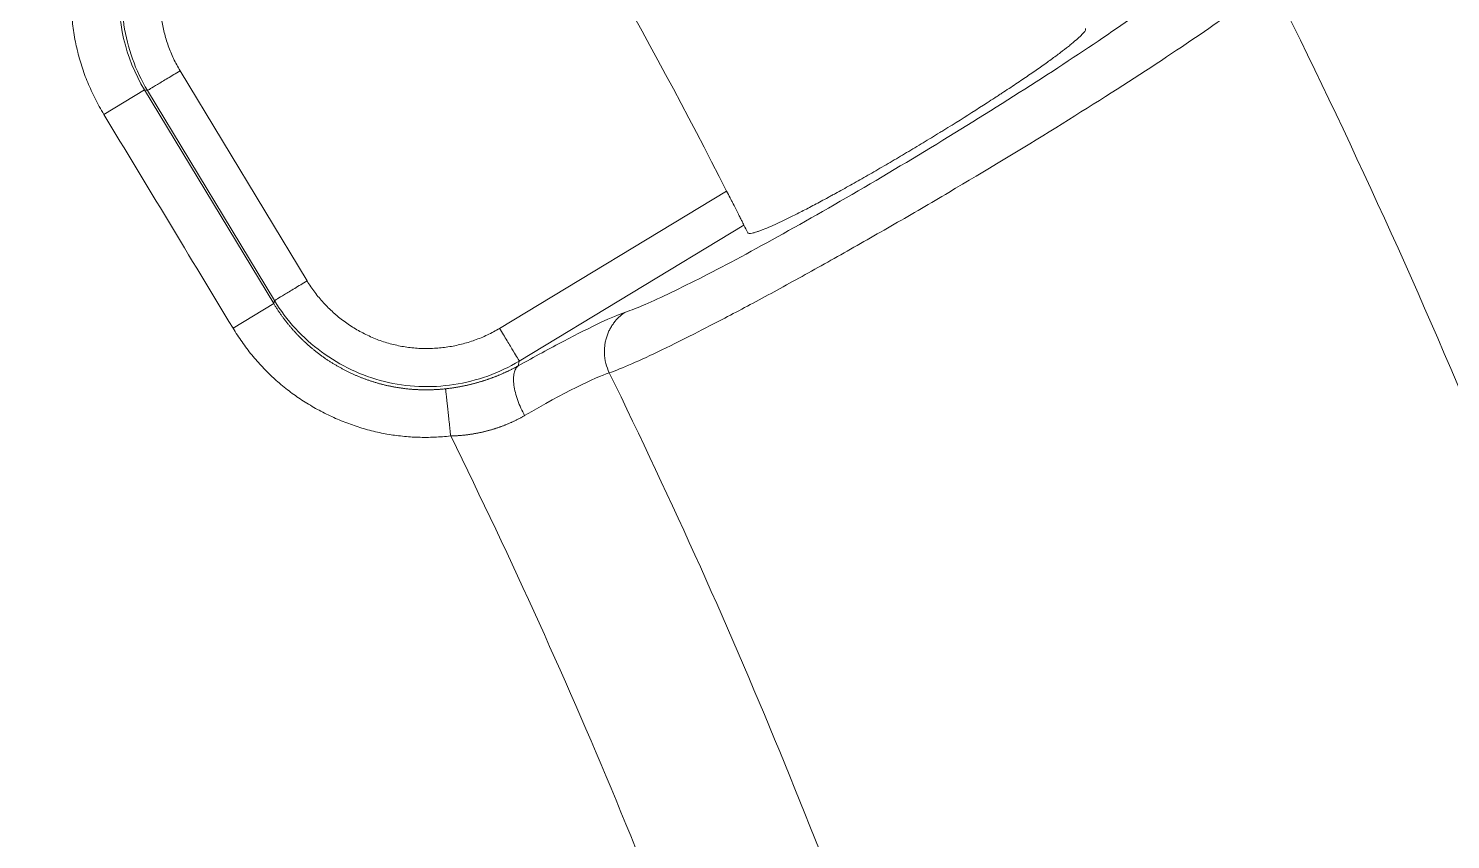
# Model space of a CAD drawing. Header units: millimetres. Extents: x 2746 to 4231, y 4731 to 5781.
# Drawn here: x 3476.76 to 3500.63, y 5327.59 to 5341.2 of the extents above; entities that cross this region are included whole.
import ezdxf

# ---------------------------------------------------------------- set-up
doc = ezdxf.new("R2010")
doc.units = ezdxf.units.MM
doc.layers.add('core', color=7, linetype='Continuous', lineweight=20)

msp = doc.modelspace()

# ---------------------------------------------------------------- linework, layer by layer
at = {"layer": 'core'}
for p, q in [((3479.308, 5340.486), (3481.438, 5336.962)), ((3478.711, 5340.167), (3478.028, 5339.755)), ((3478.711, 5340.167), (3480.879, 5336.581)), ((3478.76, 5340.155), (3478.711, 5340.167)), ((3480.891, 5336.63), (3478.76, 5340.155)), ((3484.669, 5336.165), (3488.48, 5338.469)), ((3488.771, 5337.896), (3485, 5335.617)), ((3480.196, 5336.169), (3480.879, 5336.581)), ((3480.879, 5336.581), (3480.891, 5336.63)), ((3485, 5335.617), (3484.98, 5335.534))]:
    msp.add_line(p, q, dxfattribs=at)
for centre, radius, start, end in [((3387.518, 5294.589), 201.12, 0, 180), ((3389.65, 5287.917), 111.008, 27.08959, 31.64745)]:
    msp.add_arc(centre, radius, start, end, dxfattribs=at)
for points, degree in [([(3590.597, 5294.589), (3590.597, 5297.912), (3590.433, 5304.557), (3589.7, 5314.502), (3588.479, 5324.399), (3586.774, 5334.223), (3584.59, 5343.953), (3581.93, 5353.563), (3578.802, 5363.031), (3575.213, 5372.335), (3571.173, 5381.451), (3566.689, 5390.358), (3561.774, 5399.034), (3556.439, 5407.458), (3550.698, 5415.611), (3544.563, 5423.472), (3538.05, 5431.023), (3531.174, 5438.245), (3523.952, 5445.12), (3516.401, 5451.634), (3508.54, 5457.769), (3500.388, 5463.51), (3491.963, 5468.845), (3483.287, 5473.76), (3474.38, 5478.243), (3465.264, 5482.284), (3455.961, 5485.873), (3446.492, 5489.001), (3436.882, 5491.66), (3427.153, 5493.845), (3417.328, 5495.55), (3407.431, 5496.771), (3397.487, 5497.504), (3387.518, 5497.749), (3377.549, 5497.504), (3367.605, 5496.771), (3357.708, 5495.55), (3347.883, 5493.845), (3338.154, 5491.66), (3328.544, 5489.001), (3319.075, 5485.873), (3309.772, 5482.284), (3300.656, 5478.243), (3291.749, 5473.76), (3283.073, 5468.845), (3274.648, 5463.51), (3266.496, 5457.769), (3258.635, 5451.634), (3251.084, 5445.12), (3243.862, 5438.245), (3236.986, 5431.023), (3230.473, 5423.472), (3224.338, 5415.611), (3218.596, 5407.458), (3213.262, 5399.034), (3208.347, 5390.358), (3203.863, 5381.451), (3199.822, 5372.335), (3196.234, 5363.031), (3193.106, 5353.563), (3190.446, 5343.953), (3188.261, 5334.223), (3186.557, 5324.399), (3185.336, 5314.502), (3184.603, 5304.557), (3184.439, 5297.912), (3184.439, 5294.589)], 3), ([(3478.028, 5339.755), (3477.401, 5340.798), (3477.581, 5343.204), (3478.357, 5344.139)], 2), ([(3478.711, 5340.167), (3478.055, 5341.249), (3478.161, 5342.66), (3478.969, 5343.629)], 3), ([(3486.781, 5336.437), (3486.968, 5336.5), (3487.481, 5336.721), (3488.67, 5337.329), (3490.164, 5338.161), (3491.806, 5339.128), (3493.422, 5340.131), (3494.847, 5341.064), (3495.938, 5341.834), (3496.379, 5342.189), (3496.527, 5342.327)], 3), ([(3478.028, 5339.755), (3478.751, 5338.559), (3479.473, 5337.364), (3480.196, 5336.169)], 3), ([(3488.834, 5337.77), (3488.813, 5337.812), (3488.792, 5337.854), (3488.771, 5337.896)], 3), ([(3484.98, 5335.534), (3485.261, 5335.692), (3485.77, 5335.969), (3486.4, 5336.285), (3486.675, 5336.4), (3486.781, 5336.437)], 3), ([(3483.849, 5334.36), (3482.749, 5334.241), (3480.773, 5335.218), (3480.196, 5336.169)], 2), ([(3485.09, 5334.703), (3485.745, 5335.083), (3486.264, 5335.344), (3486.51, 5335.418)], 3)]:
    msp.add_open_spline(points, degree=degree, dxfattribs=at)
for points, knots in [([(3565.779, 5275.908), (3566.206, 5281.469), (3566.361, 5287.054), (3566.132, 5298.201), (3565.75, 5303.764), (3564.778, 5312.038), (3564.194, 5316.158), (3563.464, 5320.243), (3562.945, 5322.958), (3562.67, 5324.311), (3561.215, 5331.05), (3559.799, 5336.366), (3557.298, 5344.241), (3556.401, 5346.849), (3554.482, 5352.031), (3553.459, 5354.605), (3550.199, 5362.271), (3547.772, 5367.307), (3539.799, 5382.02), (3527.322, 5400.59), (3511.567, 5416.526), (3494.467, 5430.879), (3485.243, 5437.262), (3470.688, 5445.467), (3465.718, 5447.973), (3459.36, 5450.817), (3458.081, 5451.372), (3455.51, 5452.452), (3451.634, 5454.028), (3447.71, 5455.47), (3443.765, 5456.819), (3442.447, 5457.253), (3439.804, 5458.09), (3435.831, 5459.299), (3426.498, 5461.796), (3418.394, 5463.383), (3412.948, 5464.2)], [0, 0, 0, 0, 0.0625, 0.0625, 0.125, 0.125, 0.15625, 0.171875, 0.171875, 0.1875, 0.1875, 0.25, 0.25, 0.28125, 0.28125, 0.3125, 0.3125, 0.375, 0.375, 0.5, 0.625, 0.625, 0.75, 0.75, 0.8125, 0.8125, 0.828125, 0.828125, 0.84375, 0.875, 0.875, 0.890625, 0.890625, 0.90625, 0.9375, 1, 1, 1, 1]), ([(3562.999, 5277.017), (3563.388, 5282.451), (3563.512, 5287.907), (3563.239, 5298.8), (3562.841, 5304.237), (3561.857, 5312.329), (3561.269, 5316.36), (3560.539, 5320.358), (3560.021, 5323.016), (3559.747, 5324.34), (3558.877, 5328.3), (3558.236, 5330.922), (3556.83, 5336.133), (3556.064, 5338.722), (3551.928, 5351.591), (3547.626, 5361.634), (3537.218, 5380.739), (3518.9, 5407.925), (3493.524, 5429.245), (3465.186, 5445.327), (3455.246, 5449.814), (3434.725, 5456.938), (3424.144, 5459.576), (3413.417, 5461.241)], [0, 0, 0, 0, 0.0625, 0.0625, 0.125, 0.125, 0.15625, 0.171875, 0.171875, 0.1875, 0.1875, 0.21875, 0.21875, 0.25, 0.25, 0.375, 0.375, 0.5, 0.75, 0.75, 0.875, 0.875, 1, 1, 1, 1]), ([(3412.145, 5448.412), (3431.589, 5445.31), (3470.089, 5431.98), (3509.295, 5399.176), (3532.153, 5365.169), (3542.148, 5341.611), (3547.311, 5322.086), (3550.522, 5302.519), (3550.852, 5287.668), (3550.168, 5278.016)], [0, 0, 0, 0, 0.244867, 0.498697, 0.625611, 0.752526, 0.815983, 0.879441, 1, 1, 1, 1]), ([(3411.429, 5445.635), (3415.87, 5444.935), (3425.171, 5443.077), (3444.09, 5437.556), (3462.186, 5429.444), (3479.142, 5418.872), (3495.187, 5406.648), (3512.923, 5388.699), (3526.996, 5367.673), (3535.648, 5349.62), (3540.781, 5335.643), (3544.582, 5321.187), (3547.721, 5301.727), (3547.989, 5287.324), (3547.295, 5277.869)], [0, 0, 0, 0, 0.057252, 0.120502, 0.247002, 0.310252, 0.373502, 0.500001, 0.626501, 0.689751, 0.753001, 0.816251, 0.879501, 1, 1, 1, 1]), ([(3286.466, 5339.468), (3291.423, 5347.209), (3300.162, 5357.974), (3314.498, 5370.424), (3326.444, 5378.473), (3339.221, 5385.007), (3352.953, 5390.01), (3367.132, 5393.238), (3381.622, 5394.649), (3395.939, 5394.238), (3410.325, 5391.981), (3424.201, 5387.903), (3437.323, 5382.115), (3449.822, 5374.515), (3460.974, 5365.476), (3470.595, 5355.318), (3476.033, 5347.803), (3478.357, 5344.139)], [0, 0, 0, 0, 0.120503, 0.183754, 0.247005, 0.310255, 0.373506, 0.436756, 0.500007, 0.563258, 0.626508, 0.689759, 0.75301, 0.81626, 0.879511, 0.942762, 1, 1, 1, 1]), ([(3479.773, 5344.265), (3479.437, 5344.061), (3478.999, 5343.654), (3478.596, 5342.979), (3478.397, 5342.424), (3478.315, 5341.84), (3478.358, 5341.056), (3478.558, 5340.492), (3478.76, 5340.155)], [0, 0, 0, 0, 0.25, 0.375, 0.5, 0.625, 0.75, 1, 1, 1, 1]), ([(3480.495, 5208.152), (3482.628, 5210.339), (3484.672, 5212.613), (3488.57, 5217.318), (3490.423, 5219.751), (3493.05, 5223.506), (3493.901, 5224.776), (3495.549, 5227.348), (3497.144, 5229.954), (3498.635, 5232.621), (3500.072, 5235.317), (3500.764, 5236.679), (3502.758, 5240.803), (3503.98, 5243.605), (3506.196, 5249.298), (3507.191, 5252.188), (3508.951, 5258.038), (3509.716, 5260.998), (3511.013, 5266.967), (3511.545, 5269.976), (3512.373, 5276.028), (3512.67, 5279.07), (3513.027, 5285.167), (3513.087, 5288.222), (3512.973, 5294.329), (3512.8, 5297.379), (3512.366, 5301.939), (3512.192, 5303.456), (3511.788, 5306.482), (3511.556, 5307.992), (3510.776, 5312.505), (3510.142, 5315.494), (3508.649, 5321.416), (3507.79, 5324.348), (3505.854, 5330.14), (3504.778, 5332.999), (3502.415, 5338.629), (3501.129, 5341.4), (3499.74, 5344.119)], [0, 0, 0, 0, 0.0625, 0.0625, 0.125, 0.125, 0.15625, 0.15625, 0.1875, 0.21875, 0.21875, 0.25, 0.25, 0.3125, 0.3125, 0.375, 0.375, 0.4375, 0.4375, 0.5, 0.5, 0.5625, 0.5625, 0.625, 0.625, 0.6875, 0.6875, 0.71875, 0.71875, 0.75, 0.75, 0.8125, 0.8125, 0.875, 0.875, 0.9375, 0.9375, 1, 1, 1, 1]), ([(3480.105, 5343.717), (3480.039, 5343.677), (3479.975, 5343.633), (3479.852, 5343.541), (3479.734, 5343.443), (3479.626, 5343.334), (3479.562, 5343.262), (3479.549, 5343.248), (3479.524, 5343.218), (3479.511, 5343.203), (3479.475, 5343.158), (3479.451, 5343.128), (3479.382, 5343.035), (3479.297, 5342.907), (3479.225, 5342.772), (3479.176, 5342.668), (3479.16, 5342.632), (3479.13, 5342.561), (3479.116, 5342.525), (3479.077, 5342.415), (3479.033, 5342.268), (3478.989, 5342.043), (3478.975, 5341.89), (3478.97, 5341.774), (3478.97, 5341.735), (3478.97, 5341.658), (3478.971, 5341.619), (3478.978, 5341.504), (3478.994, 5341.351), (3479.024, 5341.201), (3479.052, 5341.089), (3479.062, 5341.052), (3479.085, 5340.977), (3479.097, 5340.941), (3479.136, 5340.831), (3479.195, 5340.689), (3479.268, 5340.553), (3479.308, 5340.486)], [0, 0, 0, 0, 0.0625, 0.0625, 0.125, 0.1875, 0.1875, 0.203125, 0.203125, 0.21875, 0.21875, 0.25, 0.25, 0.3125, 0.375, 0.375, 0.40625, 0.40625, 0.4375, 0.4375, 0.5, 0.5625, 0.625, 0.625, 0.65625, 0.65625, 0.6875, 0.6875, 0.75, 0.8125, 0.8125, 0.84375, 0.84375, 0.875, 0.875, 0.9375, 1, 1, 1, 1]), ([(3479.11, 5210.833), (3481.15, 5212.961), (3483.589, 5215.719), (3485.879, 5218.585), (3486.783, 5219.74), (3487.229, 5220.321), (3488.548, 5222.078), (3491.113, 5225.641), (3493.46, 5229.352), (3495.297, 5232.526), (3495.658, 5233.165), (3496.369, 5234.45), (3497.417, 5236.391), (3499.734, 5240.997), (3501.491, 5245.066), (3503.615, 5250.57), (3506.473, 5258.947), (3508.65, 5269.052), (3509.506, 5276.361), (3509.792, 5279.29), (3509.906, 5280.757), (3510.166, 5285.162), (3510.35, 5293.993), (3509.532, 5302.803), (3508.307, 5310.051), (3508.035, 5311.496), (3507.436, 5314.374), (3506.457, 5318.673), (3503.614, 5328.565), (3500.249, 5336.735), (3497.62, 5341.985)], [0, 0, 0, 0, 0.0625, 0.078125, 0.078125, 0.09375, 0.09375, 0.125, 0.1875, 0.1875, 0.203125, 0.203125, 0.21875, 0.25, 0.3125, 0.3125, 0.375, 0.5, 0.53125, 0.53125, 0.5625, 0.5625, 0.625, 0.75, 0.75, 0.78125, 0.78125, 0.8125, 0.875, 1, 1, 1, 1]), ([(3486.51, 5335.418), (3486.719, 5335.493), (3487.168, 5335.69), (3487.994, 5336.1), (3488.718, 5336.477), (3489.526, 5336.914), (3490.388, 5337.394), (3491.288, 5337.907), (3492.515, 5338.624), (3494.036, 5339.544), (3495.117, 5340.229), (3496.078, 5340.858), (3496.919, 5341.429), (3497.45, 5341.836), (3497.62, 5341.985)], [0, 0, 0, 0, 0.125, 0.1875, 0.25, 0.3125, 0.375, 0.4375, 0.5, 0.625, 0.75, 0.75, 0.875, 1, 1, 1, 1]), ([(3488.834, 5337.77), (3488.838, 5337.763), (3488.845, 5337.759), (3488.869, 5337.756), (3488.886, 5337.757), (3488.929, 5337.766), (3488.956, 5337.773), (3488.994, 5337.786), (3489.002, 5337.789), (3489.018, 5337.795), (3489.027, 5337.798), (3489.053, 5337.807), (3489.072, 5337.814), (3489.13, 5337.837), (3489.173, 5337.855), (3489.266, 5337.896), (3489.316, 5337.919), (3489.397, 5337.957), (3489.426, 5337.97), (3489.469, 5337.991), (3489.484, 5337.998), (3489.514, 5338.013), (3489.53, 5338.021), (3489.607, 5338.059), (3489.673, 5338.092), (3489.809, 5338.162), (3489.88, 5338.199), (3490.027, 5338.277), (3490.104, 5338.318), (3490.203, 5338.372), (3490.223, 5338.383), (3490.264, 5338.405), (3490.284, 5338.416), (3490.346, 5338.45), (3490.387, 5338.473), (3490.513, 5338.542), (3490.598, 5338.59), (3490.772, 5338.688), (3490.86, 5338.739), (3490.995, 5338.816), (3491.04, 5338.843), (3491.132, 5338.896), (3491.178, 5338.923), (3491.316, 5339.004), (3491.408, 5339.058), (3491.593, 5339.168), (3491.685, 5339.223), (3491.87, 5339.335), (3491.963, 5339.392), (3492.078, 5339.463), (3492.102, 5339.477), (3492.148, 5339.505), (3492.217, 5339.548), (3492.285, 5339.59), (3492.51, 5339.73), (3492.684, 5339.841), (3492.895, 5339.977), (3492.936, 5340.004), (3492.999, 5340.044), (3493.019, 5340.058), (3493.06, 5340.084), (3493.08, 5340.098), (3493.18, 5340.163), (3493.258, 5340.215), (3493.407, 5340.315), (3493.479, 5340.363), (3493.617, 5340.458), (3493.683, 5340.504), (3493.779, 5340.571), (3493.81, 5340.593), (3493.869, 5340.635), (3493.898, 5340.656), (3493.982, 5340.717), (3494.034, 5340.756), (3494.13, 5340.828), (3494.175, 5340.863), (3494.236, 5340.911), (3494.255, 5340.927), (3494.292, 5340.957), (3494.309, 5340.972), (3494.358, 5341.013), (3494.386, 5341.039), (3494.434, 5341.084), (3494.454, 5341.105), (3494.476, 5341.132), (3494.483, 5341.14), (3494.493, 5341.155), (3494.497, 5341.162), (3494.505, 5341.18), (3494.506, 5341.189), (3494.502, 5341.196)], [0, 0, 0, 0, 0.03125, 0.03125, 0.0625, 0.0625, 0.09375, 0.09375, 0.101562, 0.101562, 0.109375, 0.109375, 0.125, 0.125, 0.15625, 0.15625, 0.1875, 0.1875, 0.203125, 0.203125, 0.210937, 0.210937, 0.21875, 0.21875, 0.25, 0.25, 0.28125, 0.28125, 0.3125, 0.3125, 0.320312, 0.320312, 0.328125, 0.328125, 0.34375, 0.34375, 0.375, 0.375, 0.40625, 0.40625, 0.421875, 0.421875, 0.4375, 0.4375, 0.46875, 0.46875, 0.5, 0.5, 0.53125, 0.53125, 0.539062, 0.539062, 0.546875, 0.5625, 0.5625, 0.625, 0.625, 0.640625, 0.640625, 0.648437, 0.648437, 0.65625, 0.65625, 0.6875, 0.6875, 0.71875, 0.71875, 0.75, 0.75, 0.765625, 0.765625, 0.78125, 0.78125, 0.8125, 0.8125, 0.84375, 0.84375, 0.859375, 0.859375, 0.875, 0.875, 0.90625, 0.90625, 0.9375, 0.9375, 0.953125, 0.953125, 0.96875, 0.96875, 1, 1, 1, 1]), ([(3479.308, 5340.486), (3479.235, 5340.442), (3479.165, 5340.4), (3479.036, 5340.322), (3478.978, 5340.287), (3478.88, 5340.228), (3478.84, 5340.203), (3478.783, 5340.169), (3478.766, 5340.158), (3478.76, 5340.155)], [0, 0, 0, 0, 0.25, 0.25, 0.5, 0.5, 0.75, 0.75, 1, 1, 1, 1]), ([(3488.771, 5337.896), (3488.769, 5337.899), (3488.763, 5337.911), (3488.751, 5337.935), (3488.74, 5337.957), (3488.736, 5337.966), (3488.727, 5337.984), (3488.722, 5337.993), (3488.706, 5338.024), (3488.695, 5338.047), (3488.678, 5338.079), (3488.675, 5338.086), (3488.668, 5338.099), (3488.658, 5338.12), (3488.647, 5338.142), (3488.624, 5338.186), (3488.608, 5338.218), (3488.582, 5338.269), (3488.573, 5338.286), (3488.555, 5338.321), (3488.546, 5338.339), (3488.519, 5338.393), (3488.5, 5338.43), (3488.48, 5338.469)], [0, 0, 0, 0, 0.125, 0.25, 0.25, 0.3125, 0.3125, 0.375, 0.375, 0.5, 0.5, 0.53125, 0.53125, 0.5625, 0.625, 0.625, 0.75, 0.75, 0.8125, 0.8125, 0.875, 0.875, 1, 1, 1, 1]), ([(3480.891, 5336.63), (3480.896, 5336.634), (3480.913, 5336.644), (3480.971, 5336.679), (3481.011, 5336.703), (3481.109, 5336.762), (3481.167, 5336.797), (3481.295, 5336.875), (3481.366, 5336.918), (3481.439, 5336.962)], [0, 0, 0, 0, 0.25, 0.25, 0.5, 0.5, 0.75, 0.75, 1, 1, 1, 1]), ([(3481.439, 5336.962), (3481.479, 5336.895), (3481.522, 5336.832), (3481.614, 5336.709), (3481.712, 5336.591), (3481.822, 5336.483), (3481.893, 5336.419), (3481.908, 5336.406), (3481.937, 5336.381), (3481.952, 5336.368), (3481.997, 5336.331), (3482.028, 5336.308), (3482.121, 5336.239), (3482.249, 5336.154), (3482.384, 5336.082), (3482.488, 5336.033), (3482.523, 5336.017), (3482.595, 5335.987), (3482.631, 5335.973), (3482.74, 5335.934), (3482.887, 5335.89), (3483.113, 5335.846), (3483.266, 5335.832), (3483.382, 5335.827), (3483.42, 5335.827), (3483.498, 5335.827), (3483.536, 5335.828), (3483.652, 5335.835), (3483.804, 5335.85), (3483.955, 5335.881), (3484.067, 5335.909), (3484.104, 5335.919), (3484.178, 5335.942), (3484.215, 5335.954), (3484.324, 5335.993), (3484.467, 5336.052), (3484.603, 5336.125), (3484.669, 5336.165)], [0, 0, 0, 0, 0.0625, 0.0625, 0.125, 0.1875, 0.1875, 0.203125, 0.203125, 0.21875, 0.21875, 0.25, 0.25, 0.3125, 0.375, 0.375, 0.40625, 0.40625, 0.4375, 0.4375, 0.5, 0.5625, 0.625, 0.625, 0.65625, 0.65625, 0.6875, 0.6875, 0.75, 0.8125, 0.8125, 0.84375, 0.84375, 0.875, 0.875, 0.9375, 1, 1, 1, 1]), ([(3480.879, 5336.581), (3480.883, 5336.574), (3480.892, 5336.559), (3480.906, 5336.536), (3480.92, 5336.514), (3480.935, 5336.492), (3480.949, 5336.47), (3480.964, 5336.448), (3480.979, 5336.426), (3480.994, 5336.405), (3481.009, 5336.383), (3481.024, 5336.362), (3481.04, 5336.341), (3481.056, 5336.32), (3481.072, 5336.299), (3481.088, 5336.278), (3481.104, 5336.258), (3481.12, 5336.237), (3481.137, 5336.217), (3481.154, 5336.197), (3481.171, 5336.177), (3481.188, 5336.157), (3481.205, 5336.137), (3481.223, 5336.118), (3481.24, 5336.099), (3481.258, 5336.079), (3481.276, 5336.06), (3481.294, 5336.042), (3481.312, 5336.023), (3481.331, 5336.004), (3481.349, 5335.986), (3481.368, 5335.968), (3481.387, 5335.95), (3481.406, 5335.932), (3481.425, 5335.914), (3481.444, 5335.897), (3481.464, 5335.88), (3481.483, 5335.862), (3481.503, 5335.845), (3481.523, 5335.829), (3481.543, 5335.812), (3481.563, 5335.796), (3481.583, 5335.779), (3481.604, 5335.763), (3481.624, 5335.748), (3481.645, 5335.732), (3481.666, 5335.716), (3481.687, 5335.701), (3481.708, 5335.686), (3481.729, 5335.671), (3481.75, 5335.656), (3481.772, 5335.642), (3481.793, 5335.627), (3481.815, 5335.613), (3481.837, 5335.599), (3481.859, 5335.585), (3481.881, 5335.572), (3481.903, 5335.559), (3481.925, 5335.545), (3481.947, 5335.532), (3481.97, 5335.52), (3481.992, 5335.507), (3482.015, 5335.495), (3482.037, 5335.482), (3482.06, 5335.47), (3482.083, 5335.459), (3482.106, 5335.447), (3482.129, 5335.436), (3482.152, 5335.424), (3482.176, 5335.413), (3482.199, 5335.403), (3482.222, 5335.392), (3482.246, 5335.382), (3482.27, 5335.372), (3482.293, 5335.362), (3482.317, 5335.352), (3482.341, 5335.342), (3482.365, 5335.333), (3482.389, 5335.324), (3482.413, 5335.315), (3482.437, 5335.306), (3482.461, 5335.298), (3482.485, 5335.289), (3482.509, 5335.281), (3482.534, 5335.274), (3482.558, 5335.266), (3482.583, 5335.258), (3482.607, 5335.251), (3482.632, 5335.244), (3482.656, 5335.237), (3482.681, 5335.231), (3482.706, 5335.225), (3482.731, 5335.218), (3482.755, 5335.212), (3482.78, 5335.207), (3482.805, 5335.201), (3482.83, 5335.196), (3482.855, 5335.191), (3482.88, 5335.186), (3482.905, 5335.181), (3482.93, 5335.177), (3482.955, 5335.173), (3482.98, 5335.169), (3483.006, 5335.165), (3483.031, 5335.161), (3483.056, 5335.158), (3483.081, 5335.155), (3483.106, 5335.152), (3483.132, 5335.149), (3483.157, 5335.147), (3483.182, 5335.145), (3483.208, 5335.142), (3483.233, 5335.141), (3483.258, 5335.139), (3483.283, 5335.138), (3483.309, 5335.136), (3483.334, 5335.135), (3483.359, 5335.135), (3483.385, 5335.134), (3483.41, 5335.134), (3483.435, 5335.134), (3483.461, 5335.134), (3483.486, 5335.134), (3483.511, 5335.135), (3483.536, 5335.135), (3483.562, 5335.136), (3483.587, 5335.138), (3483.612, 5335.139), (3483.637, 5335.14), (3483.662, 5335.142), (3483.688, 5335.144), (3483.713, 5335.147), (3483.738, 5335.149), (3483.754, 5335.151), (3483.763, 5335.152)], [0, 0, 0, 0, 0.007761, 0.015519, 0.023274, 0.031025, 0.038774, 0.046519, 0.054261, 0.062, 0.069736, 0.077469, 0.085199, 0.092925, 0.100649, 0.108369, 0.116087, 0.123801, 0.131513, 0.139221, 0.146926, 0.154629, 0.162328, 0.170024, 0.177717, 0.185408, 0.193095, 0.200779, 0.20846, 0.216139, 0.223814, 0.231487, 0.239156, 0.246823, 0.254486, 0.262147, 0.269805, 0.27746, 0.285112, 0.292761, 0.300407, 0.30805, 0.315691, 0.323329, 0.330963, 0.338595, 0.346225, 0.353851, 0.361474, 0.369095, 0.376713, 0.384328, 0.39194, 0.39955, 0.407156, 0.41476, 0.422361, 0.42996, 0.437556, 0.445149, 0.452739, 0.460326, 0.467911, 0.475493, 0.483073, 0.490649, 0.498224, 0.505795, 0.513364, 0.52093, 0.528493, 0.536054, 0.543612, 0.551168, 0.55872, 0.566271, 0.573818, 0.581363, 0.588906, 0.596446, 0.603983, 0.611518, 0.61905, 0.62658, 0.634107, 0.641632, 0.649154, 0.656674, 0.664191, 0.671705, 0.679217, 0.686727, 0.694234, 0.701739, 0.709241, 0.716741, 0.724238, 0.731733, 0.739226, 0.746716, 0.754204, 0.761689, 0.769172, 0.776652, 0.78413, 0.791606, 0.79908, 0.806551, 0.814019, 0.821486, 0.82895, 0.836412, 0.843871, 0.851328, 0.858783, 0.866235, 0.873686, 0.881134, 0.888579, 0.896023, 0.903464, 0.910903, 0.91834, 0.925775, 0.933207, 0.940637, 0.948065, 0.955491, 0.962914, 0.970336, 0.977755, 0.985172, 0.992587, 1, 1, 1, 1]), ([(3480.891, 5336.63), (3481.095, 5336.294), (3481.502, 5335.856), (3482.176, 5335.453), (3482.731, 5335.254), (3483.315, 5335.172), (3484.1, 5335.215), (3484.664, 5335.414), (3485, 5335.617)], [0, 0, 0, 0, 0.25, 0.375, 0.5, 0.625, 0.75, 1, 1, 1, 1]), ([(3484.669, 5336.165), (3484.713, 5336.092), (3484.756, 5336.022), (3484.833, 5335.893), (3484.869, 5335.835), (3484.928, 5335.737), (3484.952, 5335.697), (3484.987, 5335.64), (3484.997, 5335.623), (3485, 5335.617)], [0, 0, 0, 0, 0.25, 0.25, 0.5, 0.5, 0.75, 0.75, 1, 1, 1, 1]), ([(3486.51, 5335.418), (3486.487, 5335.467), (3486.467, 5335.521), (3486.439, 5335.634), (3486.431, 5335.693), (3486.429, 5335.754)], [0, 0, 0, 0, 0.5, 0.5, 1, 1, 1, 1]), ([(3483.763, 5335.152), (3483.771, 5335.153), (3483.786, 5335.154), (3483.809, 5335.157), (3483.832, 5335.16), (3483.855, 5335.163), (3483.878, 5335.166), (3483.901, 5335.17), (3483.924, 5335.173), (3483.946, 5335.177), (3483.969, 5335.181), (3483.991, 5335.185), (3484.014, 5335.189), (3484.036, 5335.194), (3484.059, 5335.198), (3484.081, 5335.203), (3484.103, 5335.207), (3484.126, 5335.212), (3484.148, 5335.217), (3484.17, 5335.222), (3484.192, 5335.228), (3484.214, 5335.233), (3484.235, 5335.239), (3484.257, 5335.245), (3484.279, 5335.25), (3484.3, 5335.256), (3484.322, 5335.263), (3484.343, 5335.269), (3484.365, 5335.275), (3484.386, 5335.282), (3484.407, 5335.288), (3484.428, 5335.295), (3484.449, 5335.302), (3484.47, 5335.309), (3484.491, 5335.316), (3484.512, 5335.324), (3484.532, 5335.331), (3484.553, 5335.339), (3484.573, 5335.346), (3484.594, 5335.354), (3484.614, 5335.362), (3484.634, 5335.37), (3484.654, 5335.378), (3484.674, 5335.387), (3484.694, 5335.395), (3484.714, 5335.404), (3484.733, 5335.412), (3484.753, 5335.421), (3484.772, 5335.43), (3484.792, 5335.439), (3484.811, 5335.448), (3484.83, 5335.457), (3484.849, 5335.466), (3484.868, 5335.476), (3484.887, 5335.485), (3484.906, 5335.495), (3484.924, 5335.504), (3484.943, 5335.514), (3484.961, 5335.524), (3484.974, 5335.531), (3484.98, 5335.534)], [0, 0, 0, 0, 0.017327, 0.034627, 0.0519, 0.069149, 0.086374, 0.103577, 0.120758, 0.13792, 0.155064, 0.17219, 0.189301, 0.206397, 0.22348, 0.240551, 0.257611, 0.274663, 0.291706, 0.308743, 0.325774, 0.342802, 0.359827, 0.376851, 0.393875, 0.410901, 0.427929, 0.444962, 0.461999, 0.479044, 0.496097, 0.513159, 0.530232, 0.547317, 0.564415, 0.581528, 0.598657, 0.615804, 0.632969, 0.650154, 0.66736, 0.684589, 0.701842, 0.719119, 0.736424, 0.753755, 0.771116, 0.788507, 0.805929, 0.823384, 0.840873, 0.858397, 0.875958, 0.893556, 0.911193, 0.928869, 0.946587, 0.964348, 0.982151, 1, 1, 1, 1]), ([(3485.09, 5334.703), (3485.069, 5334.742), (3485.048, 5334.783), (3485.009, 5334.868), (3484.991, 5334.912), (3484.959, 5335), (3484.946, 5335.044), (3484.924, 5335.13), (3484.915, 5335.172), (3484.905, 5335.251), (3484.903, 5335.289), (3484.904, 5335.358), (3484.908, 5335.389), (3484.921, 5335.443), (3484.93, 5335.467), (3484.952, 5335.506), (3484.965, 5335.522), (3484.98, 5335.534)], [0, 0, 0, 0, 0.125, 0.125, 0.25, 0.25, 0.375, 0.375, 0.5, 0.5, 0.625, 0.625, 0.75, 0.75, 0.875, 0.875, 1, 1, 1, 1]), ([(3486.51, 5335.418), (3488.621, 5331.113), (3491.352, 5324.443), (3493.728, 5316.397), (3494.569, 5312.903), (3495.089, 5310.565), (3495.329, 5309.392), (3496.427, 5303.506), (3497.26, 5296.355), (3497.351, 5289.174), (3497.245, 5284.391), (3497.11, 5282.002), (3496.452, 5274.86), (3495.292, 5267.766), (3493.394, 5260.848), (3491.965, 5256.285), (3491.169, 5254.029), (3489.416, 5249.579), (3488.459, 5247.385), (3486.396, 5243.078), (3485.289, 5240.965), (3481.761, 5234.775), (3479.129, 5230.845), (3470.371, 5219.649), (3463.386, 5212.979), (3447.767, 5202.025), (3439.133, 5197.743), (3425.539, 5193.421), (3420.901, 5192.33), (3415.021, 5191.431), (3413.841, 5191.274), (3411.475, 5191.007), (3407.918, 5190.676), (3404.352, 5190.554), (3401.392, 5190.566), (3400.801, 5190.575), (3399.62, 5190.603), (3397.851, 5190.663), (3393.739, 5190.923), (3390.242, 5191.355), (3387.344, 5191.833), (3386.765, 5191.934), (3385.608, 5192.149), (3383.877, 5192.489), (3379.855, 5193.405), (3376.45, 5194.399), (3374.206, 5195.152)], [0, 0, 0, 0, 0.0625, 0.09375, 0.109375, 0.109375, 0.125, 0.125, 0.1875, 0.21875, 0.21875, 0.25, 0.25, 0.3125, 0.34375, 0.34375, 0.375, 0.375, 0.40625, 0.40625, 0.4375, 0.4375, 0.5, 0.5, 0.625, 0.625, 0.75, 0.75, 0.8125, 0.8125, 0.828125, 0.828125, 0.84375, 0.875, 0.875, 0.882812, 0.882812, 0.890625, 0.90625, 0.9375, 0.9375, 0.945312, 0.945312, 0.953125, 0.96875, 1, 1, 1, 1]), ([(3485.09, 5334.703), (3485.084, 5334.699), (3485.071, 5334.692), (3485.052, 5334.681), (3485.033, 5334.671), (3485.014, 5334.661), (3484.995, 5334.65), (3484.976, 5334.64), (3484.956, 5334.631), (3484.936, 5334.621), (3484.917, 5334.611), (3484.897, 5334.602), (3484.877, 5334.593), (3484.857, 5334.584), (3484.837, 5334.575), (3484.816, 5334.566), (3484.796, 5334.558), (3484.775, 5334.549), (3484.755, 5334.541), (3484.734, 5334.533), (3484.713, 5334.525), (3484.692, 5334.518), (3484.672, 5334.51), (3484.651, 5334.503), (3484.629, 5334.496), (3484.608, 5334.489), (3484.587, 5334.482), (3484.566, 5334.475), (3484.544, 5334.469), (3484.523, 5334.462), (3484.501, 5334.456), (3484.479, 5334.45), (3484.458, 5334.445), (3484.436, 5334.439), (3484.414, 5334.434), (3484.392, 5334.428), (3484.37, 5334.423), (3484.348, 5334.419), (3484.326, 5334.414), (3484.304, 5334.409), (3484.281, 5334.405), (3484.259, 5334.401), (3484.237, 5334.397), (3484.214, 5334.393), (3484.192, 5334.39), (3484.169, 5334.387), (3484.147, 5334.383), (3484.124, 5334.38), (3484.101, 5334.378), (3484.079, 5334.375), (3484.056, 5334.373), (3484.033, 5334.37), (3484.01, 5334.368), (3483.987, 5334.367), (3483.965, 5334.365), (3483.942, 5334.364), (3483.919, 5334.362), (3483.896, 5334.361), (3483.873, 5334.36), (3483.857, 5334.36), (3483.849, 5334.36)], [0, 0, 0, 0, 0.017762, 0.035494, 0.053194, 0.070864, 0.088504, 0.106115, 0.123696, 0.141249, 0.158773, 0.176269, 0.193738, 0.21118, 0.228596, 0.245985, 0.263349, 0.280687, 0.298001, 0.315291, 0.332559, 0.349805, 0.367031, 0.384237, 0.401426, 0.418598, 0.435754, 0.452896, 0.470024, 0.48714, 0.504245, 0.521339, 0.538425, 0.555502, 0.572573, 0.589637, 0.606697, 0.623752, 0.640805, 0.657856, 0.674907, 0.691957, 0.709009, 0.726062, 0.743119, 0.76018, 0.777246, 0.794319, 0.811398, 0.828485, 0.845581, 0.862687, 0.879804, 0.896932, 0.914073, 0.931228, 0.948397, 0.965581, 0.982782, 1, 1, 1, 1]), ([(3483.849, 5334.36), (3485.898, 5330.209), (3488.542, 5323.815), (3490.856, 5316.089), (3491.817, 5312.163), (3492.186, 5310.467), (3492.423, 5309.334), (3492.537, 5308.766), (3493.082, 5305.919), (3493.621, 5302.47), (3494.046, 5298.431), (3494.184, 5296.7), (3494.266, 5295.547), (3494.301, 5294.971), (3494.456, 5292.092), (3494.521, 5288.645), (3494.386, 5284.623), (3494.282, 5282.897), (3494.204, 5281.745), (3494.159, 5281.169), (3493.912, 5278.288), (3493.494, 5274.822), (3492.897, 5271.384), (3492.46, 5269.101), (3492.222, 5267.965), (3490.932, 5262.321), (3489.586, 5257.914), (3486.28, 5249.311), (3484.32, 5245.115), (3479.786, 5237.005), (3477.212, 5233.092), (3468.68, 5222.005), (3461.913, 5215.481), (3450.485, 5207.396), (3446.462, 5204.983), (3441.275, 5202.385), (3440.229, 5201.887), (3438.123, 5200.931), (3434.942, 5199.561), (3431.691, 5198.379), (3427.297, 5196.969), (3425.069, 5196.346), (3422.248, 5195.676), (3421.682, 5195.547), (3420.547, 5195.3), (3418.839, 5194.947), (3417.119, 5194.644), (3415.395, 5194.375), (3414.82, 5194.291), (3413.669, 5194.135), (3411.941, 5193.918), (3410.212, 5193.753), (3407.906, 5193.579), (3406.754, 5193.515), (3404.451, 5193.433), (3403.299, 5193.414), (3400.998, 5193.421), (3399.847, 5193.447), (3397.546, 5193.544), (3396.396, 5193.615), (3394.669, 5193.757), (3394.093, 5193.811), (3392.94, 5193.929), (3391.212, 5194.124), (3389.485, 5194.373), (3387.764, 5194.658), (3387.191, 5194.758), (3386.048, 5194.972), (3384.337, 5195.31), (3380.374, 5196.221), (3377.041, 5197.205), (3374.858, 5197.945)], [0, 0, 0, 0, 0.0625, 0.09375, 0.109375, 0.117187, 0.117187, 0.125, 0.125, 0.15625, 0.171875, 0.179687, 0.179687, 0.1875, 0.1875, 0.21875, 0.234375, 0.242187, 0.242187, 0.25, 0.25, 0.28125, 0.296875, 0.296875, 0.3125, 0.3125, 0.375, 0.375, 0.4375, 0.4375, 0.5, 0.5, 0.625, 0.625, 0.6875, 0.6875, 0.703125, 0.703125, 0.71875, 0.75, 0.75, 0.78125, 0.78125, 0.789063, 0.789063, 0.796875, 0.8125, 0.8125, 0.820313, 0.820313, 0.828125, 0.84375, 0.84375, 0.859375, 0.859375, 0.875, 0.875, 0.890625, 0.890625, 0.90625, 0.90625, 0.914063, 0.914063, 0.921875, 0.9375, 0.9375, 0.945313, 0.945313, 0.953125, 0.96875, 1, 1, 1, 1])]:
    msp.add_open_spline(points, degree=3, knots=knots, dxfattribs=at)
for points, weights in [([(3486.429, 5335.754), (3486.421, 5336.046), (3486.554, 5336.293), (3486.781, 5336.437)], [0.89123928584, 0.844607862958, 0.880861939645, 1.0000015159]), ([(3483.849, 5334.36), (3483.802, 5334.792), (3483.767, 5335.112), (3483.763, 5335.152)], [1.0000491761, 0.826052425831, 0.826036033799, 1])]:
    msp.add_rational_spline(points, weights, degree=3, dxfattribs=at)

doc.saveas('drawing.dxf')
